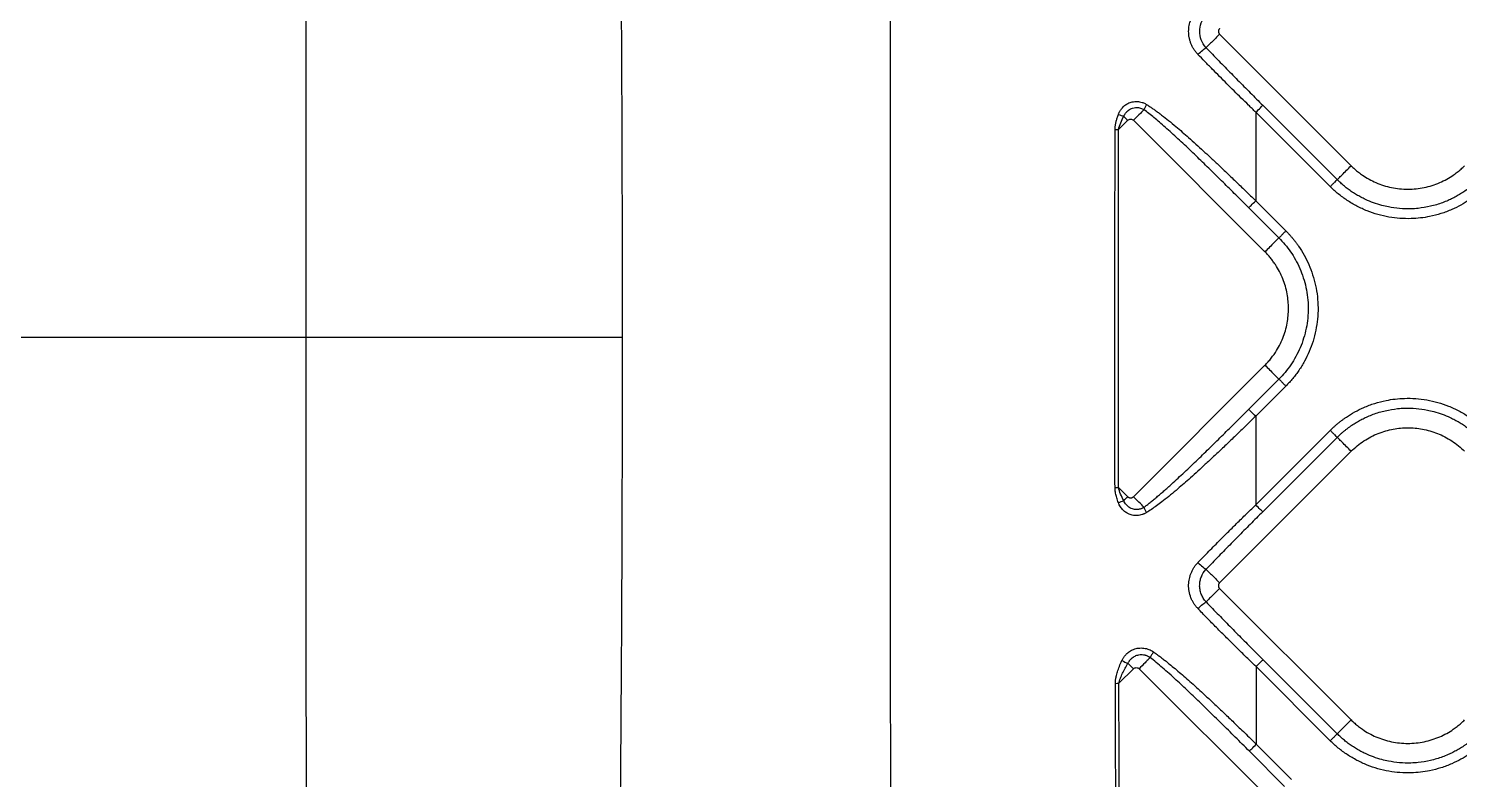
# Model space of a CAD drawing. Extents: x 0 to 84, y -21 to 126.
# Drawn here: x 24.44 to 31.6, y 31.45 to 35.21 of the extents above; entities that cross this region are included whole.
import ezdxf

# ---------------------------------------------------------------- set-up
doc = ezdxf.new("R2010")
doc.units = 0
doc.header["$MEASUREMENT"] = 0
doc.layers.add('1', color=4, linetype='Continuous')

# ---------------------------------------------------------------- blocks, each defined once
blk = doc.blocks.new('PRODIGY')
at = {"layer": '1', "color": 3, "linetype": 'Continuous', "lineweight": 25}
for p, q in [((30.4037, 35.1865), (31.0624, 34.5279)), ((30.6202, 34.8306), (30.9927, 34.4582)), ((29.8985, 34.7095), (29.9443, 34.7554)), ((30.6313, 34.0967), (29.9726, 34.7554)), ((30.5854, 34.7958), (30.9578, 34.4233)), ((30.701, 34.1664), (30.5499, 34.3175)), ((30.7358, 34.2013), (30.5848, 34.3523)), ((29.9726, 32.8701), (30.6313, 33.5287)), ((30.701, 33.459), (30.5497, 33.3078)), ((30.5846, 33.273), (30.7358, 33.4242)), ((30.9578, 33.2022), (30.5849, 32.8293)), ((30.9927, 33.1674), (30.6198, 32.7945)), ((31.0624, 33.0977), (30.4037, 32.439)), ((29.8981, 32.9163), (29.9443, 32.8701)), ((30.4037, 32.4107), (31.0624, 31.752)), ((30.5865, 32.0188), (30.9578, 31.6475)), ((30.6214, 32.0536), (30.9927, 31.6823)), ((29.9, 31.9353), (29.9728, 32.0081)), ((30.6598, 31.3495), (30.0011, 32.0081)), ((30.7295, 31.4192), (30.5529, 31.5958)), ((30.7643, 31.454), (30.5877, 31.6306))]:
    blk.add_line(p, q, dxfattribs=at)
for points, knots in [([(27.4151, 33.667), (27.4151, 33.7357), (27.4151, 33.8136), (27.415, 33.985), (27.415, 34.0785), (27.4147, 34.279), (27.4145, 34.386), (27.4139, 34.61), (27.4135, 34.7269), (27.4124, 34.9677), (27.4118, 35.0922), (27.4103, 35.3488), (27.4094, 35.4808), (27.4064, 35.8862), (27.4039, 36.169), (27.4007, 36.4609)], [0, 0, 0, 0, 0.125, 0.125, 0.25, 0.25, 0.375, 0.375, 0.5, 0.5, 0.625, 0.625, 0.75, 0.75, 1, 1, 1, 1]), ([(25.8314, 33.667), (25.8314, 33.7417), (25.8314, 33.9089), (25.8314, 34.177), (25.8316, 34.4856), (25.8318, 34.7584), (25.8321, 34.9895), (25.8323, 35.167), (25.8326, 35.352), (25.8328, 35.5442), (25.833, 35.7433), (25.8333, 35.9494), (25.8334, 36.1621), (25.8335, 36.306), (25.8336, 36.3791)], [0, 0, 0, 0, 0.082571, 0.184845, 0.296303, 0.423725, 0.486384, 0.551855, 0.620069, 0.69096, 0.76446, 0.840508, 0.919041, 1, 1, 1, 1]), ([(28.7659, 28.8596), (28.7654, 28.9747), (28.7644, 29.207), (28.763, 29.5586), (28.7618, 29.9163), (28.7607, 30.2802), (28.7597, 30.6503), (28.7589, 31.0264), (28.7581, 31.4087), (28.7575, 31.797), (28.7571, 32.1964), (28.7567, 32.6123), (28.7565, 33.0235), (28.7564, 33.4489), (28.7564, 34.0183), (28.7566, 34.7302), (28.7573, 35.2892), (28.7576, 35.5584)], [0, 0, 0, 0, 0.0515661, 0.1040508, 0.1574559, 0.2117809, 0.2670231, 0.3231784, 0.3802412, 0.4382059, 0.4970669, 0.5591119, 0.6244699, 0.6811927, 0.7496491, 0.8794645, 1, 1, 1, 1]), ([(30.2955, 35.0855), (30.2936, 35.0876), (30.2898, 35.0916), (30.2844, 35.098), (30.2795, 35.1046), (30.2749, 35.1115), (30.2707, 35.1185), (30.2668, 35.1257), (30.2633, 35.1332), (30.2593, 35.143), (30.2552, 35.1554), (30.2517, 35.1704), (30.2496, 35.1856), (30.2486, 35.2058), (30.251, 35.2313), (30.2582, 35.2563), (30.2668, 35.2758), (30.2749, 35.2902), (30.2844, 35.3037), (30.2918, 35.3118), (30.2955, 35.3158)], [0, 0, 0, 0, 0.0331279, 0.0659132, 0.0984361, 0.1307791, 0.1630257, 0.1952604, 0.2275678, 0.2600317, 0.3203982, 0.3814428, 0.4414499, 0.5004876, 0.6195752, 0.7403741, 0.8056911, 0.8702931, 0.9348415, 1, 1, 1, 1]), ([(30.3364, 35.1192), (30.3253, 35.131), (30.3174, 35.1444), (30.3069, 35.1722), (30.3043, 35.1866), (30.3043, 35.2148), (30.3069, 35.2291), (30.3174, 35.2569), (30.3253, 35.2704), (30.3364, 35.2821)], [0, 0, 0, 0, 0.25, 0.25, 0.5, 0.5, 0.75, 0.75, 1, 1, 1, 1]), ([(30.4037, 35.1865), (30.3971, 35.1799), (30.3901, 35.1729), (30.3762, 35.159), (30.3693, 35.1521), (30.3567, 35.1395), (30.3511, 35.1339), (30.342, 35.1248), (30.3386, 35.1214), (30.3364, 35.1192)], [0, 0, 0, 0, 0.25, 0.25, 0.5, 0.5, 0.75, 0.75, 1, 1, 1, 1]), ([(30.4037, 35.2148), (30.4031, 35.2142), (30.4019, 35.2129), (30.4005, 35.2107), (30.3992, 35.2079), (30.3981, 35.2046), (30.3977, 35.2007), (30.3981, 35.1967), (30.3993, 35.193), (30.4011, 35.1895), (30.4029, 35.1875), (30.4037, 35.1865)], [0, 0, 0, 0, 0.0829052, 0.165885, 0.2504074, 0.3760458, 0.500113, 0.6241289, 0.7498186, 0.8757975, 1, 1, 1, 1]), ([(30.2955, 35.0855), (30.3036, 35.0933), (30.3124, 35.1011), (30.3271, 35.1133), (30.3331, 35.1176), (30.3364, 35.1192)], [0, 0, 0, 0, 0.5, 0.5, 1, 1, 1, 1]), ([(30.3364, 35.1192), (30.3469, 35.1082), (30.3679, 35.0864), (30.3995, 35.0538), (30.4312, 35.0214), (30.4628, 34.9892), (30.4944, 34.9572), (30.5259, 34.9253), (30.5574, 34.8936), (30.5888, 34.8621), (30.6098, 34.8411), (30.6202, 34.8306)], [0, 0, 0, 0, 0.11271, 0.225002, 0.336885, 0.448367, 0.559454, 0.670154, 0.780474, 0.890421, 1, 1, 1, 1]), ([(30.5854, 34.7958), (30.5791, 34.8018), (30.5669, 34.8138), (30.5426, 34.8376), (30.5125, 34.8671), (30.4764, 34.9027), (30.4402, 34.9386), (30.4039, 34.9749), (30.3671, 35.012), (30.3309, 35.0488), (30.3071, 35.0735), (30.2955, 35.0855)], [0, 0, 0, 0, 0.063562, 0.125053, 0.248374, 0.371382, 0.495511, 0.621389, 0.747619, 0.877575, 1, 1, 1, 1]), ([(29.8975, 34.7851), (29.8982, 34.7869), (29.8996, 34.7905), (29.902, 34.7957), (29.9047, 34.8007), (29.9076, 34.8056), (29.9108, 34.8103), (29.9172, 34.8187), (29.928, 34.8296), (29.9457, 34.8412), (29.9671, 34.8488), (29.9873, 34.8504), (30.004, 34.8485), (30.0148, 34.8458), (30.0239, 34.8424), (30.0314, 34.839), (30.036, 34.8362), (30.0383, 34.8348)], [0, 0, 0, 0, 0.032922, 0.065574, 0.098046, 0.130437, 0.162852, 0.1954, 0.312771, 0.427971, 0.563488, 0.709669, 0.783427, 0.858152, 0.905812, 0.952986, 1, 1, 1, 1]), ([(29.9246, 34.7752), (29.925, 34.7763), (29.9261, 34.7788), (29.9283, 34.783), (29.9315, 34.7884), (29.9356, 34.794), (29.9412, 34.8003), (29.9513, 34.8093), (29.9658, 34.8169), (29.9816, 34.8198), (29.9915, 34.8198), (29.9999, 34.8189), (30.008, 34.8169), (30.0172, 34.8134), (30.0228, 34.81), (30.0255, 34.8083)], [0, 0, 0, 0, 0.028494, 0.066102, 0.113458, 0.180366, 0.234984, 0.317793, 0.511424, 0.631319, 0.716193, 0.756442, 0.8404, 0.92196, 1, 1, 1, 1]), ([(30.0255, 34.8083), (30.0186, 34.8014), (30.0098, 34.7926), (29.9913, 34.7741), (29.9815, 34.7643), (29.9726, 34.7554)], [0, 0, 0, 0, 0.5, 0.5, 1, 1, 1, 1]), ([(30.5499, 34.3175), (30.5392, 34.3282), (30.5178, 34.3496), (30.4856, 34.3816), (30.4536, 34.4134), (30.4217, 34.445), (30.3898, 34.4764), (30.358, 34.5076), (30.3263, 34.5385), (30.2829, 34.5805), (30.229, 34.632), (30.1749, 34.6821), (30.1333, 34.7194), (30.104, 34.745), (30.0764, 34.7682), (30.0506, 34.7893), (30.0336, 34.8022), (30.0255, 34.8083)], [0, 0, 0, 0, 0.063167, 0.126051, 0.188654, 0.250981, 0.313037, 0.374825, 0.436352, 0.497622, 0.62618, 0.74748, 0.805627, 0.859936, 0.910422, 0.957102, 1, 1, 1, 1]), ([(30.0383, 34.8348), (30.0429, 34.8319), (30.0524, 34.8259), (30.0669, 34.8161), (30.082, 34.8055), (30.0979, 34.7939), (30.1202, 34.777), (30.1497, 34.7538), (30.1948, 34.7166), (30.2527, 34.6663), (30.3097, 34.6146), (30.3585, 34.5692), (30.3973, 34.5327), (30.4394, 34.4927), (30.4849, 34.4491), (30.5338, 34.402), (30.5674, 34.3693), (30.5848, 34.3523)], [0, 0, 0, 0, 0.022838, 0.047112, 0.072853, 0.100085, 0.128813, 0.18944, 0.255497, 0.370681, 0.50522, 0.571208, 0.643782, 0.722949, 0.808709, 0.901059, 1, 1, 1, 1]), ([(30.5854, 34.7958), (30.5936, 34.804), (30.6019, 34.8123), (30.6145, 34.8249), (30.6188, 34.8292), (30.6202, 34.8306)], [0, 0, 0, 0, 0.5, 0.5, 1, 1, 1, 1]), ([(29.8809, 34.7096), (29.8809, 34.7117), (29.881, 34.7159), (29.8815, 34.7225), (29.8823, 34.7293), (29.8835, 34.7364), (29.885, 34.7438), (29.8868, 34.7515), (29.889, 34.7595), (29.8915, 34.7678), (29.8943, 34.7764), (29.8964, 34.7821), (29.8975, 34.7851)], [0, 0, 0, 0, 0.080108, 0.164204, 0.252492, 0.34515, 0.442329, 0.54416, 0.650757, 0.76222, 0.878637, 1, 1, 1, 1]), ([(29.8985, 34.7095), (29.9007, 34.7205), (29.9045, 34.7314), (29.9136, 34.7534), (29.9189, 34.7643), (29.9246, 34.7752)], [0, 0, 0, 0, 0.5, 0.5, 1, 1, 1, 1]), ([(30.5854, 34.7958), (30.5852, 34.7225), (30.585, 34.5747), (30.5849, 34.4268), (30.5848, 34.3523)], [0, 0, 0, 0, 0.4959457, 1, 1, 1, 1]), ([(29.8805, 32.9163), (29.8804, 33.053), (29.8801, 33.3568), (29.8801, 33.8109), (29.8803, 34.272), (29.8807, 34.5659), (29.8809, 34.7096)], [0, 0, 0, 0, 0.228695, 0.508302, 0.759666, 1, 1, 1, 1]), ([(29.8981, 32.9163), (29.898, 32.9931), (29.8979, 33.0696), (29.8978, 33.2237), (29.8978, 33.3012), (29.8978, 33.4161), (29.8978, 33.4542), (29.8978, 33.511), (29.8978, 33.5298), (29.8978, 33.5581), (29.8978, 33.5675), (29.8978, 33.5817), (29.8978, 33.5864), (29.8978, 33.5955), (29.8978, 33.6), (29.8978, 33.6091), (29.8978, 33.6137), (29.8978, 33.6228), (29.8978, 33.6273), (29.8978, 33.6409), (29.8978, 33.6498), (29.8978, 33.6771), (29.8978, 33.6959), (29.8978, 33.7524), (29.8978, 33.7901), (29.8978, 33.9033), (29.8978, 33.9793), (29.8978, 34.0747), (29.8978, 34.0938), (29.8979, 34.132), (29.8979, 34.1512), (29.8979, 34.1879), (29.8979, 34.2054), (29.8979, 34.2387), (29.8979, 34.2546), (29.898, 34.286), (29.898, 34.3016), (29.898, 34.3338), (29.898, 34.3506), (29.8981, 34.3859), (29.8981, 34.4046), (29.8981, 34.4427), (29.8981, 34.4619), (29.8982, 34.5575), (29.8983, 34.6338), (29.8985, 34.7095)], [0, 0, 0, 0, 0.125, 0.125, 0.25, 0.25, 0.3125, 0.3125, 0.34375, 0.34375, 0.359375, 0.359375, 0.367188, 0.367188, 0.375, 0.375, 0.382813, 0.382813, 0.390625, 0.390625, 0.40625, 0.40625, 0.4375, 0.4375, 0.5, 0.5, 0.625, 0.625, 0.65625, 0.65625, 0.6875, 0.6875, 0.71875, 0.71875, 0.75, 0.75, 0.78125, 0.78125, 0.8125, 0.8125, 0.84375, 0.84375, 0.875, 0.875, 1, 1, 1, 1]), ([(30.9927, 34.4582), (30.994, 34.4595), (30.9967, 34.4622), (31.0051, 34.4705), (31.0107, 34.4762), (31.024, 34.4895), (31.0316, 34.4971), (31.0471, 34.5126), (31.055, 34.5205), (31.0624, 34.5279)], [0, 0, 0, 0, 0.25, 0.25, 0.5, 0.5, 0.75, 0.75, 1, 1, 1, 1]), ([(31.0624, 34.5279), (31.0653, 34.525), (31.0711, 34.5193), (31.0802, 34.511), (31.0895, 34.503), (31.099, 34.4954), (31.1088, 34.488), (31.126, 34.4757), (31.1516, 34.4599), (31.1871, 34.4424), (31.2246, 34.4284), (31.2776, 34.4145), (31.3464, 34.4073), (31.4152, 34.4145), (31.4681, 34.4284), (31.5057, 34.4424), (31.5412, 34.4599), (31.5702, 34.4779), (31.5939, 34.4952), (31.6128, 34.5108), (31.6245, 34.5222), (31.6304, 34.5279)], [0, 0, 0, 0, 0.019458, 0.038879, 0.058283, 0.077687, 0.097108, 0.116567, 0.178329, 0.240094, 0.30443, 0.368769, 0.500007, 0.631244, 0.695581, 0.75992, 0.821682, 0.883447, 0.922321, 0.961124, 1, 1, 1, 1]), ([(30.9927, 34.4582), (30.992, 34.4575), (30.9907, 34.4561), (30.9865, 34.452), (30.9837, 34.4491), (30.977, 34.4425), (30.9732, 34.4387), (30.9655, 34.4309), (30.9615, 34.427), (30.9578, 34.4233)], [0, 0, 0, 0, 0.25, 0.25, 0.5, 0.5, 0.75, 0.75, 1, 1, 1, 1]), ([(31.7001, 34.4582), (31.6968, 34.4549), (31.6902, 34.4484), (31.6799, 34.439), (31.6696, 34.43), (31.659, 34.4213), (31.6483, 34.413), (31.6375, 34.405), (31.6266, 34.3974), (31.6156, 34.3902), (31.6044, 34.3833), (31.5933, 34.3768), (31.582, 34.3706), (31.5707, 34.3647), (31.5592, 34.3591), (31.5425, 34.3515), (31.5097, 34.3382), (31.46, 34.3234), (31.4066, 34.3145), (31.355, 34.311), (31.305, 34.3123), (31.2565, 34.3191), (31.1986, 34.3326), (31.1524, 34.3495), (31.1112, 34.3702), (31.0893, 34.3825), (31.0682, 34.3959), (31.0479, 34.4102), (31.0285, 34.4254), (31.01, 34.4413), (30.9985, 34.4525), (30.9927, 34.4582)], [0, 0, 0, 0, 0.017777, 0.035429, 0.05295, 0.070335, 0.087579, 0.104678, 0.121627, 0.138422, 0.15506, 0.171537, 0.18785, 0.204007, 0.220236, 0.23663, 0.2744, 0.355233, 0.434068, 0.480754, 0.552371, 0.624938, 0.667358, 0.779414, 0.811539, 0.843523, 0.875326, 0.90691, 0.93824, 0.96928, 1, 1, 1, 1]), ([(31.7349, 34.4233), (31.7314, 34.4198), (31.7243, 34.4128), (31.7133, 34.4027), (31.702, 34.3929), (31.6905, 34.3834), (31.6787, 34.3741), (31.6666, 34.3652), (31.6448, 34.35), (31.6122, 34.3301), (31.5649, 34.3066), (31.5126, 34.2869), (31.4446, 34.2695), (31.3754, 34.2618), (31.307, 34.2631), (31.2512, 34.2698), (31.1961, 34.2823), (31.1425, 34.3007), (31.0911, 34.3245), (31.0507, 34.3484), (31.02, 34.3697), (30.9982, 34.3866), (30.9774, 34.4043), (30.9643, 34.417), (30.9578, 34.4233)], [0, 0, 0, 0, 0.017341, 0.034665, 0.051985, 0.069313, 0.086663, 0.104047, 0.121478, 0.179141, 0.236743, 0.304922, 0.372836, 0.480686, 0.54577, 0.610337, 0.67596, 0.741895, 0.807114, 0.872629, 0.904913, 0.936849, 0.968517, 1, 1, 1, 1]), ([(30.5499, 34.3175), (30.5513, 34.3189), (30.5557, 34.3232), (30.5683, 34.3358), (30.5765, 34.3441), (30.5848, 34.3523)], [0, 0, 0, 0, 0.5, 0.5, 1, 1, 1, 1]), ([(30.701, 34.1664), (30.6997, 34.1651), (30.697, 34.1624), (30.6886, 34.1541), (30.6829, 34.1484), (30.6696, 34.1351), (30.662, 34.1275), (30.6465, 34.112), (30.6386, 34.1041), (30.6313, 34.0967)], [0, 0, 0, 0, 0.25, 0.25, 0.5, 0.5, 0.75, 0.75, 1, 1, 1, 1]), ([(30.7358, 34.2013), (30.7321, 34.1976), (30.7282, 34.1937), (30.7204, 34.1859), (30.7166, 34.1821), (30.71, 34.1755), (30.7072, 34.1726), (30.703, 34.1684), (30.7016, 34.1671), (30.701, 34.1664)], [0, 0, 0, 0, 0.25, 0.25, 0.5, 0.5, 0.75, 0.75, 1, 1, 1, 1]), ([(30.701, 34.1664), (30.7116, 34.1558), (30.7214, 34.145), (30.7407, 34.122), (30.75, 34.1099), (30.7764, 34.0716), (30.7922, 34.0436), (30.8185, 33.9836), (30.829, 33.9516), (30.8434, 33.8852), (30.8472, 33.8508), (30.8477, 33.7818), (30.8443, 33.7471), (30.8307, 33.6799), (30.8205, 33.6472), (30.7942, 33.5857), (30.7783, 33.5569), (30.7422, 33.5041), (30.7222, 33.4803), (30.701, 33.459)], [0, 0, 0, 0, 0.0625, 0.0625, 0.125, 0.125, 0.25, 0.25, 0.375, 0.375, 0.5, 0.5, 0.625, 0.625, 0.75, 0.75, 0.875, 0.875, 1, 1, 1, 1]), ([(30.7358, 34.2013), (30.7392, 34.1979), (30.7459, 34.1911), (30.7556, 34.1806), (30.765, 34.1699), (30.774, 34.159), (30.7828, 34.1479), (30.7913, 34.1366), (30.8069, 34.1146), (30.8279, 34.0808), (30.8515, 34.0328), (30.8707, 33.982), (30.8852, 33.9282), (30.8944, 33.8729), (30.8989, 33.7976), (30.8912, 33.7222), (30.8726, 33.6494), (30.8537, 33.5975), (30.8299, 33.5483), (30.8066, 33.5103), (30.7862, 33.4818), (30.7703, 33.4618), (30.7536, 33.4425), (30.7418, 33.4303), (30.7358, 33.4242)], [0, 0, 0, 0, 0.016617, 0.033168, 0.049662, 0.066111, 0.082526, 0.098918, 0.115299, 0.17627, 0.237184, 0.300962, 0.364809, 0.430666, 0.495613, 0.62695, 0.691916, 0.756562, 0.818945, 0.881563, 0.911266, 0.940863, 0.97042, 1, 1, 1, 1]), ([(30.6313, 33.5287), (30.634, 33.5315), (30.6395, 33.5371), (30.6474, 33.5458), (30.6551, 33.5547), (30.6625, 33.5639), (30.6697, 33.5734), (30.6767, 33.583), (30.6887, 33.6009), (30.7044, 33.6277), (30.7211, 33.6641), (30.7339, 33.7015), (30.7454, 33.7507), (30.7512, 33.8128), (30.7454, 33.8748), (30.7339, 33.924), (30.721, 33.9613), (30.7043, 33.9977), (30.6871, 34.0272), (30.6715, 34.0498), (30.6589, 34.0663), (30.6456, 34.082), (30.636, 34.0918), (30.6313, 34.0967)], [0, 0, 0, 0, 0.018616, 0.037254, 0.055932, 0.074666, 0.093472, 0.112367, 0.131367, 0.195947, 0.260082, 0.321569, 0.383574, 0.500041, 0.616523, 0.678364, 0.739999, 0.804227, 0.868702, 0.901908, 0.934801, 0.967468, 1, 1, 1, 1]), ([(25.8314, 33.667), (25.6761, 33.667), (25.5215, 33.667), (25.2134, 33.667), (25.06, 33.667), (24.7546, 33.667), (24.6026, 33.667), (24.3004, 33.667), (24.1502, 33.667), (23.8516, 33.667), (23.7032, 33.667), (23.4074, 33.667), (23.2601, 33.667), (22.9667, 33.667), (22.8207, 33.667), (22.6024, 33.667), (22.5297, 33.667), (22.3846, 33.667), (22.312, 33.667), (22.1673, 33.667), (22.0954, 33.667), (21.9534, 33.667), (21.8832, 33.667), (21.6746, 33.667), (21.5383, 33.667), (21.3313, 33.667), (21.2619, 33.667), (21.1216, 33.667), (21.0507, 33.667), (20.9075, 33.667), (20.8354, 33.667), (20.6913, 33.667), (20.6193, 33.667), (20.403, 33.667), (20.2589, 33.667), (19.9705, 33.667), (19.8263, 33.667), (19.5375, 33.667), (19.3929, 33.667), (19.1029, 33.667), (18.9575, 33.667), (18.8118, 33.667)], [0, 0, 0, 0, 0.0625, 0.0625, 0.125, 0.125, 0.1875, 0.1875, 0.25, 0.25, 0.3125, 0.3125, 0.375, 0.375, 0.4375, 0.4375, 0.46875, 0.46875, 0.5, 0.5, 0.53125, 0.53125, 0.5625, 0.5625, 0.625, 0.625, 0.65625, 0.65625, 0.6875, 0.6875, 0.71875, 0.71875, 0.75, 0.75, 0.8125, 0.8125, 0.875, 0.875, 0.9375, 0.9375, 1, 1, 1, 1]), ([(25.8256, 28.6278), (25.8259, 28.6649), (25.8266, 28.739), (25.8275, 28.85), (25.8283, 28.9606), (25.829, 29.0707), (25.8297, 29.1803), (25.8303, 29.2895), (25.8308, 29.3982), (25.8313, 29.5063), (25.8318, 29.6139), (25.8321, 29.7209), (25.8324, 29.8273), (25.8327, 29.9331), (25.833, 30.0382), (25.8335, 30.3499), (25.8338, 30.8514), (25.8331, 31.5361), (25.8323, 32.1665), (25.8317, 32.693), (25.8315, 33.1026), (25.8314, 33.4049), (25.8314, 33.5863), (25.8314, 33.667)], [0, 0, 0, 0, 0.022257, 0.044422, 0.066492, 0.088464, 0.110334, 0.132097, 0.153751, 0.175291, 0.196713, 0.218013, 0.239187, 0.260231, 0.281141, 0.301912, 0.446094, 0.579796, 0.709035, 0.820602, 0.892318, 0.952131, 1, 1, 1, 1]), ([(27.4151, 33.667), (27.3823, 33.667), (27.3435, 33.667), (27.2549, 33.667), (27.205, 33.667), (27.0957, 33.667), (27.0362, 33.667), (26.909, 33.667), (26.8414, 33.667), (26.6997, 33.667), (26.6256, 33.667), (26.4731, 33.667), (26.3947, 33.667), (26.2354, 33.667), (26.1546, 33.667), (25.9926, 33.667), (25.9115, 33.667), (25.8314, 33.667)], [0, 0, 0, 0, 0.125, 0.125, 0.25, 0.25, 0.375, 0.375, 0.5, 0.5, 0.625, 0.625, 0.75, 0.75, 0.875, 0.875, 1, 1, 1, 1]), ([(27.3667, 28.4689), (27.3712, 28.737), (27.3754, 29.002), (27.3835, 29.5242), (27.3872, 29.7816), (27.394, 30.2867), (27.397, 30.5344), (27.4024, 31.0178), (27.4046, 31.2535), (27.4085, 31.7093), (27.41, 31.9294), (27.4118, 32.2445), (27.4123, 32.3471), (27.413, 32.4966), (27.4132, 32.5457), (27.4136, 32.6426), (27.4137, 32.6905), (27.4142, 32.8319), (27.4144, 32.9232), (27.4148, 33.0977), (27.4149, 33.181), (27.415, 33.3378), (27.4151, 33.4113), (27.4151, 33.5135), (27.4151, 33.5462), (27.4151, 33.5931), (27.4151, 33.6084), (27.4151, 33.6307), (27.4151, 33.6381), (27.4151, 33.6527), (27.4151, 33.6599), (27.4151, 33.667)], [0, 0, 0, 0, 0.125, 0.125, 0.25, 0.25, 0.375, 0.375, 0.5, 0.5, 0.625, 0.625, 0.6875, 0.6875, 0.71875, 0.71875, 0.75, 0.75, 0.8125, 0.8125, 0.875, 0.875, 0.9375, 0.9375, 0.96875, 0.96875, 0.984375, 0.984375, 0.992188, 0.992188, 1, 1, 1, 1]), ([(30.6313, 33.5287), (30.6386, 33.5214), (30.6465, 33.5135), (30.662, 33.498), (30.6696, 33.4904), (30.6829, 33.4771), (30.6886, 33.4714), (30.697, 33.4631), (30.6997, 33.4603), (30.701, 33.459)], [0, 0, 0, 0, 0.25, 0.25, 0.5, 0.5, 0.75, 0.75, 1, 1, 1, 1]), ([(30.701, 33.459), (30.7016, 33.4584), (30.703, 33.457), (30.7072, 33.4529), (30.71, 33.45), (30.7166, 33.4434), (30.7204, 33.4396), (30.7282, 33.4318), (30.7321, 33.4279), (30.7358, 33.4242)], [0, 0, 0, 0, 0.25, 0.25, 0.5, 0.5, 0.75, 0.75, 1, 1, 1, 1]), ([(30.0256, 32.8171), (30.0306, 32.8209), (30.0409, 32.8286), (30.0565, 32.841), (30.0728, 32.8542), (30.0898, 32.8684), (30.1074, 32.8835), (30.1258, 32.8995), (30.1448, 32.9164), (30.1791, 32.9473), (30.2295, 32.994), (30.294, 33.0556), (30.3586, 33.1183), (30.4219, 33.1807), (30.4857, 33.2439), (30.5283, 33.2864), (30.5497, 33.3078)], [0, 0, 0, 0, 0.026412, 0.05433, 0.083762, 0.114712, 0.147185, 0.181186, 0.216718, 0.253784, 0.374403, 0.50389, 0.626075, 0.749464, 0.874095, 1, 1, 1, 1]), ([(30.5846, 33.273), (30.5763, 33.2812), (30.5681, 33.2895), (30.5555, 33.3021), (30.5511, 33.3064), (30.5497, 33.3078)], [0, 0, 0, 0, 0.5, 0.5, 1, 1, 1, 1]), ([(30.9578, 33.2022), (30.9614, 33.2057), (30.9685, 33.2127), (30.9795, 33.2228), (30.9907, 33.2326), (31.0023, 33.2422), (31.0141, 33.2514), (31.0261, 33.2603), (31.048, 33.2755), (31.0805, 33.2955), (31.1279, 33.3189), (31.1801, 33.3386), (31.2482, 33.356), (31.3173, 33.3638), (31.3857, 33.3625), (31.4416, 33.3558), (31.4967, 33.3432), (31.5503, 33.3248), (31.6017, 33.301), (31.6421, 33.2771), (31.6727, 33.2558), (31.6945, 33.2389), (31.7154, 33.2212), (31.7284, 33.2085), (31.7349, 33.2022)], [0, 0, 0, 0, 0.017341, 0.034665, 0.051985, 0.069313, 0.086663, 0.104047, 0.121478, 0.179141, 0.236743, 0.304922, 0.372836, 0.480686, 0.54577, 0.610337, 0.67596, 0.741895, 0.807114, 0.872629, 0.904913, 0.936849, 0.968517, 1, 1, 1, 1]), ([(30.9927, 33.1674), (30.996, 33.1706), (31.0026, 33.1771), (31.0128, 33.1865), (31.0232, 33.1955), (31.0337, 33.2042), (31.0444, 33.2125), (31.0552, 33.2205), (31.0662, 33.2281), (31.0772, 33.2353), (31.0883, 33.2422), (31.0995, 33.2488), (31.1107, 33.2549), (31.122, 33.2608), (31.1335, 33.2664), (31.1503, 33.274), (31.1831, 33.2873), (31.2327, 33.3021), (31.2862, 33.3111), (31.3377, 33.3145), (31.3878, 33.3132), (31.4363, 33.3064), (31.4942, 33.2929), (31.5403, 33.276), (31.5816, 33.2553), (31.6034, 33.243), (31.6245, 33.2296), (31.6448, 33.2153), (31.6642, 33.2001), (31.6827, 33.1842), (31.6943, 33.173), (31.7001, 33.1674)], [0, 0, 0, 0, 0.017777, 0.035429, 0.05295, 0.070334, 0.087578, 0.104677, 0.121626, 0.138421, 0.155059, 0.171536, 0.18785, 0.204007, 0.220236, 0.23663, 0.2744, 0.355233, 0.434068, 0.480754, 0.552371, 0.624938, 0.667358, 0.779414, 0.811539, 0.843523, 0.875325, 0.90691, 0.93824, 0.96928, 1, 1, 1, 1]), ([(30.5846, 33.273), (30.5754, 33.264), (30.5573, 33.2463), (30.5304, 33.2203), (30.5043, 33.1951), (30.479, 33.1706), (30.4544, 33.1471), (30.4306, 33.1243), (30.4075, 33.1024), (30.3852, 33.0813), (30.3637, 33.0611), (30.3429, 33.0417), (30.3052, 33.0068), (30.2534, 32.9598), (30.1956, 32.9094), (30.1504, 32.8722), (30.1177, 32.8463), (30.0887, 32.8246), (30.0633, 32.8066), (30.0466, 32.7958), (30.0385, 32.7906)], [0, 0, 0, 0, 0.052374, 0.103258, 0.152645, 0.200529, 0.246905, 0.291768, 0.335116, 0.376944, 0.41725, 0.456032, 0.49329, 0.628001, 0.743246, 0.809023, 0.870183, 0.916304, 0.95956, 1, 1, 1, 1]), ([(30.5846, 33.273), (30.5846, 33.1985), (30.5847, 33.0506), (30.5849, 32.9027), (30.5849, 32.8293)], [0, 0, 0, 0, 0.503767, 1, 1, 1, 1]), ([(30.9578, 33.2022), (30.9615, 33.1985), (30.9654, 33.1946), (30.9732, 33.1868), (30.977, 33.183), (30.9836, 33.1764), (30.9865, 33.1735), (30.9906, 33.1694), (30.992, 33.168), (30.9927, 33.1674)], [0, 0, 0, 0, 0.25, 0.25, 0.5, 0.5, 0.75, 0.75, 1, 1, 1, 1]), ([(31.0624, 33.0977), (31.055, 33.105), (31.0471, 33.1129), (31.0316, 33.1284), (31.024, 33.136), (31.0107, 33.1493), (31.005, 33.155), (30.9967, 33.1633), (30.994, 33.1661), (30.9927, 33.1674)], [0, 0, 0, 0, 0.25, 0.25, 0.5, 0.5, 0.75, 0.75, 1, 1, 1, 1]), ([(31.0624, 33.0977), (31.082, 33.1173), (31.1036, 33.1348), (31.1495, 33.1648), (31.1738, 33.1773), (31.2232, 33.1969), (31.2484, 33.204), (31.2981, 33.2132), (31.3227, 33.2153), (31.37, 33.2153), (31.3946, 33.2132), (31.4443, 33.204), (31.4695, 33.1969), (31.5189, 33.1773), (31.5432, 33.1648), (31.5891, 33.1348), (31.6107, 33.1173), (31.6303, 33.0977)], [0, 0, 0, 0, 0.125, 0.125, 0.25, 0.25, 0.375, 0.375, 0.5, 0.5, 0.625, 0.625, 0.75, 0.75, 0.875, 0.875, 1, 1, 1, 1]), ([(29.8973, 32.8402), (29.8958, 32.8444), (29.8928, 32.8526), (29.8891, 32.8647), (29.886, 32.8761), (29.8835, 32.887), (29.8818, 32.8973), (29.8807, 32.907), (29.8805, 32.9133), (29.8805, 32.9163)], [0, 0, 0, 0, 0.171833, 0.333502, 0.485248, 0.627363, 0.760211, 0.884238, 1, 1, 1, 1]), ([(29.9244, 32.8502), (29.9187, 32.8611), (29.9134, 32.8721), (29.9042, 32.8942), (29.9003, 32.9053), (29.8981, 32.9163)], [0, 0, 0, 0, 0.5, 0.5, 1, 1, 1, 1]), ([(30.0385, 32.7906), (30.0367, 32.7895), (30.0332, 32.7874), (30.0278, 32.7847), (30.0221, 32.7822), (30.0143, 32.7794), (30.0041, 32.7768), (29.9876, 32.7749), (29.9674, 32.7765), (29.946, 32.7839), (29.9281, 32.7955), (29.9158, 32.8078), (29.9074, 32.8195), (29.9016, 32.8295), (29.8987, 32.8367), (29.8973, 32.8402)], [0, 0, 0, 0, 0.035251, 0.07061, 0.106212, 0.142187, 0.216233, 0.289354, 0.433962, 0.569373, 0.686306, 0.804094, 0.869341, 0.934368, 1, 1, 1, 1]), ([(30.0256, 32.8171), (30.0242, 32.8162), (30.0213, 32.8143), (30.0166, 32.812), (30.0118, 32.8099), (30.0067, 32.8082), (30.0015, 32.8069), (29.994, 32.8057), (29.9843, 32.8053), (29.9728, 32.807), (29.9639, 32.8099), (29.9575, 32.813), (29.9538, 32.8151), (29.9505, 32.8174), (29.9468, 32.8201), (29.9417, 32.8246), (29.9357, 32.831), (29.9294, 32.8396), (29.9262, 32.8465), (29.9244, 32.8502)], [0, 0, 0, 0, 0.041444, 0.08381, 0.126997, 0.170847, 0.215162, 0.2597, 0.358989, 0.455041, 0.546527, 0.590053, 0.632284, 0.650579, 0.688445, 0.744467, 0.81666, 0.902629, 1, 1, 1, 1]), ([(29.9443, 32.8701), (29.945, 32.8695), (29.9462, 32.8683), (29.9484, 32.8669), (29.9512, 32.8655), (29.9545, 32.8645), (29.9585, 32.8641), (29.9624, 32.8645), (29.9661, 32.8656), (29.9697, 32.8674), (29.9716, 32.8692), (29.9726, 32.8701)], [0, 0, 0, 0, 0.083056, 0.165924, 0.250053, 0.375207, 0.499866, 0.624355, 0.749835, 0.875133, 1, 1, 1, 1]), ([(30.0256, 32.8171), (30.0187, 32.824), (30.0099, 32.8328), (29.9913, 32.8514), (29.9816, 32.8611), (29.9726, 32.8701)], [0, 0, 0, 0, 0.5, 0.5, 1, 1, 1, 1]), ([(30.2954, 32.54), (30.3044, 32.5493), (30.3226, 32.5682), (30.3504, 32.5967), (30.379, 32.6257), (30.4084, 32.6553), (30.4432, 32.69), (30.4845, 32.731), (30.5334, 32.779), (30.5673, 32.8122), (30.5849, 32.8293)], [0, 0, 0, 0, 0.0952045, 0.1926226, 0.2922692, 0.3941567, 0.4982949, 0.6528193, 0.8200435, 1, 1, 1, 1]), ([(30.6198, 32.7945), (30.6184, 32.7959), (30.6141, 32.8002), (30.6014, 32.8129), (30.5932, 32.8211), (30.5849, 32.8293)], [0, 0, 0, 0, 0.5, 0.5, 1, 1, 1, 1]), ([(30.6198, 32.7945), (30.6093, 32.784), (30.5884, 32.7631), (30.557, 32.7316), (30.5256, 32.6999), (30.4941, 32.6681), (30.4626, 32.6361), (30.431, 32.604), (30.3994, 32.5716), (30.3678, 32.5391), (30.3468, 32.5173), (30.3363, 32.5063)], [0, 0, 0, 0, 0.10958, 0.219528, 0.329848, 0.440549, 0.551636, 0.663117, 0.775, 0.887291, 1, 1, 1, 1]), ([(30.2954, 32.3097), (30.2936, 32.3116), (30.2899, 32.3156), (30.2847, 32.3219), (30.2798, 32.3284), (30.274, 32.3371), (30.2673, 32.3487), (30.2582, 32.3688), (30.2505, 32.3958), (30.2485, 32.4232), (30.25, 32.444), (30.2524, 32.4586), (30.256, 32.473), (30.2611, 32.4874), (30.2676, 32.5016), (30.2756, 32.5154), (30.2848, 32.5283), (30.2919, 32.5361), (30.2954, 32.54)], [0, 0, 0, 0, 0.032056, 0.064121, 0.096275, 0.128598, 0.188162, 0.253913, 0.38763, 0.516948, 0.575416, 0.633012, 0.691259, 0.749697, 0.812914, 0.875314, 0.93748, 1, 1, 1, 1]), ([(30.2954, 32.54), (30.3036, 32.5322), (30.3123, 32.5244), (30.3271, 32.5122), (30.3331, 32.5079), (30.3363, 32.5063)], [0, 0, 0, 0, 0.5, 0.5, 1, 1, 1, 1]), ([(30.3364, 32.3434), (30.331, 32.349), (30.3265, 32.3551), (30.3186, 32.3676), (30.3153, 32.3742), (30.3096, 32.3888), (30.3074, 32.3968), (30.3046, 32.4128), (30.3041, 32.4207), (30.3045, 32.4351), (30.3053, 32.4418), (30.3081, 32.4554), (30.3101, 32.4622), (30.3179, 32.4821), (30.3257, 32.495), (30.3363, 32.5063)], [0, 0, 0, 0, 0.125, 0.125, 0.25, 0.25, 0.375, 0.375, 0.5, 0.5, 0.625, 0.625, 0.75, 0.75, 1, 1, 1, 1]), ([(30.3363, 32.5063), (30.3386, 32.5041), (30.342, 32.5007), (30.351, 32.4916), (30.3567, 32.486), (30.3692, 32.4735), (30.3761, 32.4665), (30.3901, 32.4526), (30.3971, 32.4456), (30.4037, 32.439)], [0, 0, 0, 0, 0.25, 0.25, 0.5, 0.5, 0.75, 0.75, 1, 1, 1, 1]), ([(30.4037, 32.4107), (30.3971, 32.4041), (30.3901, 32.3971), (30.3761, 32.3832), (30.3692, 32.3762), (30.3567, 32.3637), (30.351, 32.3581), (30.342, 32.349), (30.3386, 32.3456), (30.3364, 32.3434)], [0, 0, 0, 0, 0.25, 0.25, 0.5, 0.5, 0.75, 0.75, 1, 1, 1, 1]), ([(30.4037, 32.439), (30.4031, 32.4383), (30.4019, 32.4371), (30.4005, 32.4349), (30.3991, 32.4321), (30.3981, 32.4288), (30.3977, 32.4249), (30.3981, 32.4209), (30.3992, 32.4172), (30.4011, 32.4136), (30.4028, 32.4117), (30.4037, 32.4107)], [0, 0, 0, 0, 0.083056, 0.165924, 0.250053, 0.375207, 0.499866, 0.624355, 0.749835, 0.875133, 1, 1, 1, 1]), ([(30.2954, 32.3097), (30.3036, 32.3175), (30.3123, 32.3253), (30.3271, 32.3375), (30.3331, 32.3418), (30.3364, 32.3434)], [0, 0, 0, 0, 0.5, 0.5, 1, 1, 1, 1]), ([(30.5865, 32.0188), (30.5772, 32.0278), (30.5591, 32.0455), (30.5326, 32.0715), (30.5074, 32.0962), (30.4835, 32.1197), (30.461, 32.142), (30.4293, 32.1734), (30.3892, 32.2137), (30.3411, 32.2624), (30.3104, 32.2942), (30.2954, 32.3097)], [0, 0, 0, 0, 0.094435, 0.184478, 0.270131, 0.351393, 0.428265, 0.500747, 0.67654, 0.842956, 1, 1, 1, 1]), ([(30.3364, 32.3434), (30.3469, 32.3324), (30.368, 32.3104), (30.3998, 32.2777), (30.4315, 32.2452), (30.4633, 32.2128), (30.495, 32.1807), (30.5267, 32.1487), (30.5583, 32.1169), (30.5898, 32.0852), (30.6109, 32.0641), (30.6214, 32.0536)], [0, 0, 0, 0, 0.112715, 0.225012, 0.336898, 0.448381, 0.559468, 0.670167, 0.780484, 0.890427, 1, 1, 1, 1]), ([(29.9149, 32.0492), (29.9159, 32.0512), (29.9178, 32.0551), (29.921, 32.0608), (29.9245, 32.0662), (29.9282, 32.0713), (29.9323, 32.0763), (29.9376, 32.082), (29.9444, 32.0883), (29.9563, 32.0973), (29.974, 32.1067), (29.9985, 32.1127), (30.0205, 32.1126), (30.0379, 32.1092), (30.0504, 32.1051), (30.0622, 32.0997), (30.0694, 32.095), (30.0729, 32.0927)], [0, 0, 0, 0, 0.034418, 0.068454, 0.102217, 0.13582, 0.169377, 0.203002, 0.259686, 0.31697, 0.44252, 0.579491, 0.72258, 0.793255, 0.864876, 0.932819, 1, 1, 1, 1]), ([(30.0729, 32.0927), (30.0694, 32.0875), (30.0663, 32.0824), (30.061, 32.0727), (30.0589, 32.0683), (30.0575, 32.0645)], [0, 0, 0, 0, 0.5, 0.5, 1, 1, 1, 1]), ([(30.0729, 32.0927), (30.0779, 32.0892), (30.0882, 32.0819), (30.1037, 32.0705), (30.1197, 32.0583), (30.1362, 32.0454), (30.1568, 32.0289), (30.1816, 32.0084), (30.2211, 31.9749), (30.2739, 31.9283), (30.3304, 31.8766), (30.3819, 31.8284), (30.4274, 31.7853), (30.4772, 31.7377), (30.5311, 31.6857), (30.5684, 31.6494), (30.5877, 31.6306)], [0, 0, 0, 0, 0.027052, 0.055276, 0.084678, 0.115266, 0.147046, 0.200108, 0.255631, 0.372574, 0.505718, 0.587138, 0.67727, 0.776122, 0.883697, 1, 1, 1, 1]), ([(29.8824, 31.9352), (29.8824, 31.9373), (29.8825, 31.9416), (29.883, 31.9481), (29.8838, 31.9548), (29.8849, 31.9618), (29.8867, 31.9706), (29.8893, 31.9813), (29.8942, 31.9984), (29.9024, 32.0214), (29.9106, 32.0395), (29.9149, 32.0492)], [0, 0, 0, 0, 0.0519186, 0.106129, 0.1627672, 0.2219529, 0.2837905, 0.3879438, 0.4971712, 0.7324166, 1, 1, 1, 1]), ([(29.9, 31.9353), (29.9016, 31.9436), (29.9043, 31.952), (29.9106, 31.9688), (29.9143, 31.9773), (29.9263, 32.0024), (29.9355, 32.019), (29.9454, 32.0355)], [0, 0, 0, 0, 0.25, 0.25, 0.5, 0.5, 1, 1, 1, 1]), ([(29.9454, 32.0355), (29.9463, 32.0372), (29.948, 32.0405), (29.9508, 32.045), (29.9538, 32.0491), (29.9568, 32.0528), (29.9597, 32.056), (29.9626, 32.0588), (29.9653, 32.0613), (29.9678, 32.0634), (29.9701, 32.0651), (29.972, 32.0665), (29.9737, 32.0676), (29.975, 32.0684), (29.9758, 32.0689), (29.9821, 32.0727), (29.9953, 32.0783), (30.0133, 32.0799), (30.0253, 32.0784), (30.0326, 32.0767), (30.0397, 32.0745), (30.0487, 32.0705), (30.0546, 32.0665), (30.0575, 32.0645)], [0, 0, 0, 0, 0.041815, 0.081608, 0.119264, 0.154639, 0.187572, 0.217893, 0.245435, 0.270033, 0.291537, 0.309809, 0.324731, 0.336203, 0.344149, 0.348512, 0.501715, 0.668717, 0.754445, 0.777575, 0.839244, 0.921447, 1, 1, 1, 1]), ([(30.0575, 32.0645), (30.0541, 32.0611), (30.0501, 32.0571), (30.0413, 32.0483), (30.0365, 32.0435), (30.0215, 32.0285), (30.0108, 32.0179), (30.0011, 32.0081)], [0, 0, 0, 0, 0.25, 0.25, 0.5, 0.5, 1, 1, 1, 1]), ([(30.5529, 31.5958), (30.5412, 31.6075), (30.5178, 31.6308), (30.4828, 31.6656), (30.4481, 31.7001), (30.4136, 31.7342), (30.3794, 31.7679), (30.3453, 31.8013), (30.3016, 31.8437), (30.2491, 31.894), (30.196, 31.9438), (30.1528, 31.9831), (30.1194, 32.0127), (30.088, 32.0397), (30.0674, 32.0565), (30.0575, 32.0645)], [0, 0, 0, 0, 0.072686, 0.144778, 0.216282, 0.287202, 0.357545, 0.427317, 0.496525, 0.625013, 0.746677, 0.816908, 0.882525, 0.943548, 1, 1, 1, 1]), ([(30.5865, 32.0188), (30.5948, 32.027), (30.603, 32.0353), (30.6156, 32.0479), (30.62, 32.0522), (30.6214, 32.0536)], [0, 0, 0, 0, 0.5, 0.5, 1, 1, 1, 1]), ([(30.5865, 32.0188), (30.5867, 31.9539), (30.5871, 31.8245), (30.5875, 31.6951), (30.5877, 31.6306)], [0, 0, 0, 0, 0.50135, 1, 1, 1, 1]), ([(29.8907, 30.1872), (29.8897, 30.3312), (29.8879, 30.6202), (29.8857, 31.0555), (29.8838, 31.4942), (29.8828, 31.7878), (29.8824, 31.9352)], [0, 0, 0, 0, 0.247009, 0.496034, 0.747039, 1, 1, 1, 1]), ([(30.9927, 31.6823), (30.994, 31.6836), (30.9967, 31.6863), (31.005, 31.6947), (31.0107, 31.7004), (31.024, 31.7137), (31.0316, 31.7213), (31.0471, 31.7368), (31.055, 31.7447), (31.0624, 31.752)], [0, 0, 0, 0, 0.25, 0.25, 0.5, 0.5, 0.75, 0.75, 1, 1, 1, 1]), ([(31.0624, 31.752), (31.0653, 31.7492), (31.0711, 31.7434), (31.0802, 31.7352), (31.0894, 31.7272), (31.099, 31.7195), (31.1087, 31.7122), (31.126, 31.6999), (31.1516, 31.6841), (31.1871, 31.6666), (31.2246, 31.6526), (31.2775, 31.6387), (31.3464, 31.6315), (31.4152, 31.6387), (31.4681, 31.6526), (31.5056, 31.6666), (31.5411, 31.6841), (31.5702, 31.702), (31.5938, 31.7194), (31.6127, 31.735), (31.6245, 31.7464), (31.6303, 31.752)], [0, 0, 0, 0, 0.019458, 0.038879, 0.058283, 0.077687, 0.097108, 0.116567, 0.178329, 0.240094, 0.30443, 0.368769, 0.500007, 0.631244, 0.695581, 0.75992, 0.821682, 0.883447, 0.922321, 0.961124, 1, 1, 1, 1]), ([(30.9927, 31.6823), (30.992, 31.6817), (30.9906, 31.6803), (30.9865, 31.6761), (30.9836, 31.6733), (30.977, 31.6667), (30.9732, 31.6629), (30.9654, 31.6551), (30.9615, 31.6512), (30.9578, 31.6475)], [0, 0, 0, 0, 0.25, 0.25, 0.5, 0.5, 0.75, 0.75, 1, 1, 1, 1]), ([(31.7001, 31.6823), (31.6967, 31.6791), (31.6901, 31.6726), (31.6799, 31.6632), (31.6695, 31.6542), (31.659, 31.6455), (31.6483, 31.6372), (31.6375, 31.6292), (31.6265, 31.6216), (31.6155, 31.6144), (31.6044, 31.6075), (31.5932, 31.6009), (31.582, 31.5948), (31.5707, 31.5889), (31.5592, 31.5833), (31.5424, 31.5757), (31.5096, 31.5624), (31.46, 31.5476), (31.4066, 31.5386), (31.355, 31.5352), (31.305, 31.5365), (31.2565, 31.5433), (31.1986, 31.5568), (31.1524, 31.5737), (31.1111, 31.5944), (31.0893, 31.6067), (31.0682, 31.6201), (31.0479, 31.6344), (31.0285, 31.6496), (31.01, 31.6655), (30.9984, 31.6767), (30.9927, 31.6823)], [0, 0, 0, 0, 0.017777, 0.035429, 0.05295, 0.070335, 0.087578, 0.104677, 0.121626, 0.138421, 0.155059, 0.171537, 0.18785, 0.204007, 0.220236, 0.23663, 0.2744, 0.355233, 0.434067, 0.480754, 0.552371, 0.624938, 0.667358, 0.779414, 0.811539, 0.843523, 0.875326, 0.90691, 0.93824, 0.96928, 1, 1, 1, 1]), ([(30.5529, 31.5958), (30.5543, 31.5971), (30.5586, 31.6015), (30.5712, 31.6141), (30.5795, 31.6223), (30.5877, 31.6306)], [0, 0, 0, 0, 0.5, 0.5, 1, 1, 1, 1]), ([(31.7349, 31.6475), (31.7314, 31.644), (31.7242, 31.637), (31.7132, 31.6269), (31.702, 31.6171), (31.6904, 31.6075), (31.6786, 31.5983), (31.6666, 31.5894), (31.6447, 31.5742), (31.6122, 31.5542), (31.5648, 31.5308), (31.5126, 31.5111), (31.4446, 31.4937), (31.3754, 31.4859), (31.307, 31.4872), (31.2511, 31.4939), (31.196, 31.5065), (31.1424, 31.5249), (31.091, 31.5487), (31.0506, 31.5726), (31.02, 31.5939), (30.9982, 31.6108), (30.9773, 31.6285), (30.9643, 31.6412), (30.9578, 31.6475)], [0, 0, 0, 0, 0.017341, 0.034665, 0.051985, 0.069313, 0.086663, 0.104047, 0.121478, 0.179141, 0.236743, 0.304922, 0.372836, 0.480686, 0.54577, 0.610337, 0.67596, 0.741895, 0.807114, 0.872629, 0.904913, 0.936849, 0.968517, 1, 1, 1, 1])]:
    blk.add_open_spline(points, degree=3, knots=knots, dxfattribs=at)
for points in [[(30.0383, 34.8348), (30.0327, 34.8253), (30.0281, 34.8158), (30.0255, 34.8083)], [(29.8975, 34.7851), (29.906, 34.7816), (29.9156, 34.7781), (29.9246, 34.7752)], [(29.9246, 34.7752), (29.9313, 34.7685), (29.938, 34.7618), (29.9443, 34.7554)], [(29.9443, 34.7554), (29.948, 34.7591), (29.9585, 34.7634), (29.9689, 34.7591), (29.9726, 34.7554)], [(29.8809, 34.7096), (29.8865, 34.7096), (29.8925, 34.7096), (29.8985, 34.7095)], [(29.8805, 32.9163), (29.8861, 32.9163), (29.8921, 32.9163), (29.8981, 32.9163)], [(29.8973, 32.8402), (29.9059, 32.8437), (29.9154, 32.8472), (29.9244, 32.8502)], [(29.9244, 32.8502), (29.9312, 32.8569), (29.9379, 32.8637), (29.9443, 32.8701)], [(30.0385, 32.7906), (30.0328, 32.8001), (30.0281, 32.8096), (30.0256, 32.8171)], [(29.9149, 32.0492), (29.9246, 32.0443), (29.9355, 32.0394), (29.9454, 32.0355)], [(29.9454, 32.0355), (29.9545, 32.0264), (29.964, 32.0169), (29.9728, 32.0081)], [(29.9728, 32.0081), (29.9765, 32.0118), (29.987, 32.0161), (29.9974, 32.0118), (30.0011, 32.0081)], [(29.8824, 31.9352), (29.888, 31.9353), (29.894, 31.9353), (29.9, 31.9353)], [(29.9083, 30.1874), (29.9044, 30.7699), (29.9017, 31.3526), (29.9, 31.9353)]]:
    blk.add_open_spline(points, degree=3, dxfattribs=at)

msp = doc.modelspace()

# ---------------------------------------------------------------- block references
at = {"layer": '1'}
msp.add_blockref('PRODIGY', (0, 0), dxfattribs=at)

doc.saveas('drawing.dxf')
